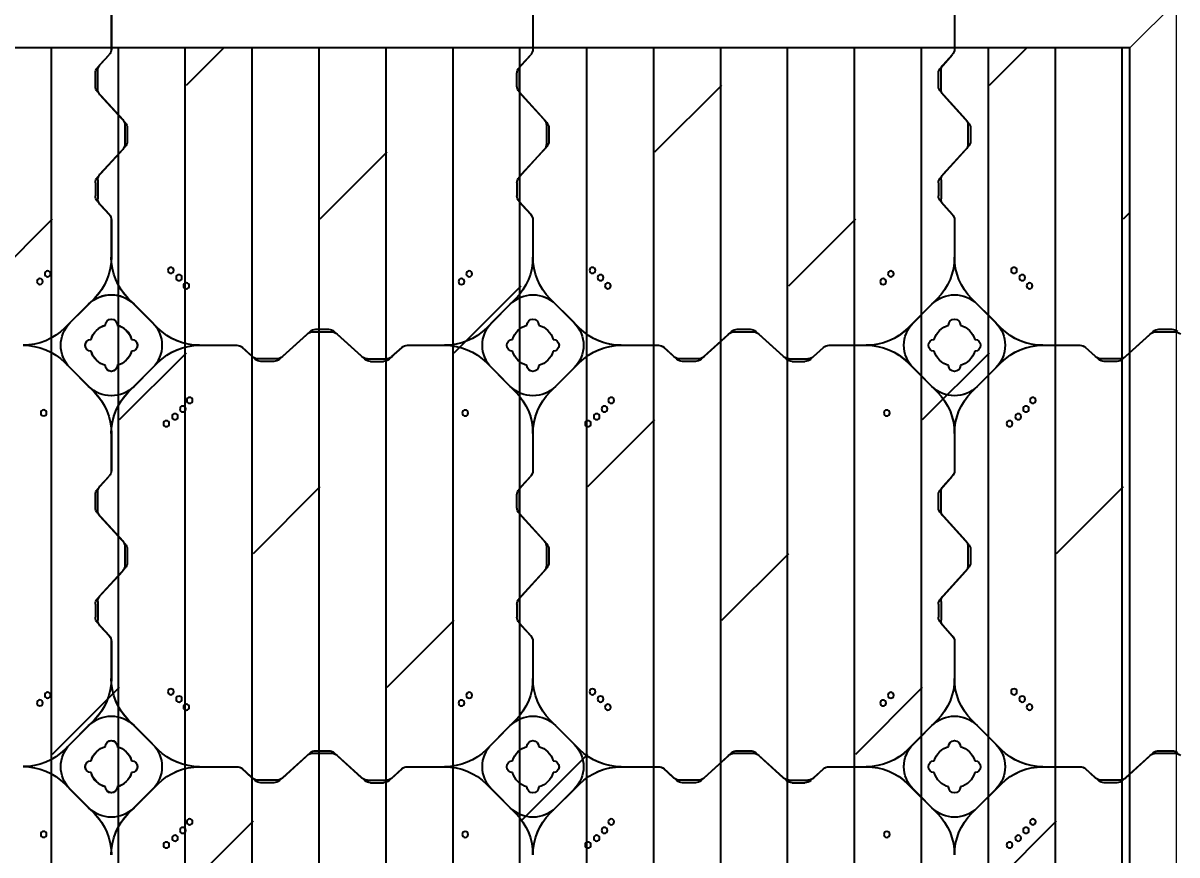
# Model space of a CAD drawing. Header units: millimetres. Extents: x -1612139 to -1260738, y 1141106 to 1536160.
# Drawn here: x -1333124 to -1331755, y 1254707 to 1255694 of the extents above; entities that cross this region are included whole.
import ezdxf

# ---------------------------------------------------------------- set-up
doc = ezdxf.new("R2010")
doc.units = ezdxf.units.MM
doc.header["$LTSCALE"] = 10
doc.layers.get('0').update_dxf_attribs({"linetype": 'CONTINUOUS'})
doc.layers.get('DEFPOINTS').update_dxf_attribs({"linetype": 'CONTINUOUS'})
for name, color, linetype in [('W-bridge approach引桥', 4, 'CONTINUOUS'), ('W-FLOAT_BOWL浮筒', 253, 'CONTINUOUS'), ('W-WOOD_FLOOR木地板', 30, 'CONTINUOUS')]:
    doc.layers.add(name, color=color, linetype=linetype)
doc.styles.add('STANDARD_T3', font='simplex.shx', dxfattribs={"width": 0.7, "bigfont": 'gbcbig.shx'})
doc.dimstyles.new('W&&200', dxfattribs={"dimtxt": 700, "dimasz": 200, "dimexe": 500, "dimexo": 600, "dimgap": 200, "dimtad": 1, "dimdec": 0, "dimzin": 0, "dimdsep": 46, "dimtxsty": 'STANDARD_T3', "dimcen": 0.09, "dimclrd": 1, "dimclre": 1, "dimclrt": 7, "dimazin": 2, "dimtfac": 1, "dimtdec": 0, "dimtix": 1, "dimtmove": 2, "dimatfit": 3, "dimfxl": 100, "dimtolj": 1, "dimtzin": 0, "dimarcsym": 0})

# ---------------------------------------------------------------- blocks, each defined once
blk = doc.blocks.new('蓝色')
at = {"layer": 'W-FLOAT_BOWL浮筒', "color": 5}
for p, q in [((-42.5, 1027.2), (-14.2, 1055.5)), ((61.6, 1020.9), (26.8, 1055.6)), ((451.1, 1020.9), (485.8, 1055.6)), ((457.5, 1027.2), (485.8, 1055.5)), ((561.6, 1020.9), (526.8, 1055.6)), ((555.2, 1027.2), (526.8, 1055.5)), ((951.1, 1020.9), (985.8, 1055.6)), ((957.5, 1027.2), (985.8, 1055.5)), ((1061.6, 1020.9), (1026.8, 1055.6)), ((1055.2, 1027.2), (1026.8, 1055.5)), ((-42.5, 1027.3), (-20.6, 1049.2)), ((33.2, 1049.2), (61.5, 1020.9)), ((479.5, 1049.2), (451.2, 1020.9)), ((457.5, 1027.3), (479.4, 1049.2)), ((533.2, 1049.2), (561.5, 1020.9)), ((533.2, 1049.2), (555.2, 1027.3)), ((979.5, 1049.2), (951.2, 1020.9)), ((957.5, 1027.3), (979.4, 1049.2)), ((1033.2, 1049.2), (1055.2, 1027.3)), ((1033.2, 1049.2), (1061.5, 1020.9)), ((173.5, 1013.8), (161.6, 1003)), ((177, 1016.8), (161.8, 1003)), ((202.5, 1016.4), (180.2, 1016.4)), ((199, 1019.4), (183.7, 1019.4)), ((205.7, 1016.8), (238.5, 987)), ((209.2, 1013.8), (242, 984)), ((303.5, 1013.8), (270.7, 984)), ((307, 1016.8), (274.2, 987)), ((310.2, 1016.4), (332.5, 1016.4)), ((313.7, 1019.4), (329, 1019.4)), ((335.7, 1016.8), (350.9, 1003)), ((339.2, 1013.8), (351.1, 1003)), ((673.5, 1013.8), (661.6, 1003)), ((677, 1016.8), (661.8, 1003)), ((702.5, 1016.4), (680.2, 1016.4)), ((699, 1019.4), (683.7, 1019.4)), ((705.7, 1016.8), (738.5, 987)), ((709.2, 1013.8), (742, 984)), ((803.5, 1013.8), (770.7, 984)), ((807, 1016.8), (774.2, 987)), ((810.2, 1016.4), (832.5, 1016.4)), ((813.7, 1019.4), (829, 1019.4)), ((835.7, 1016.8), (850.9, 1003)), ((839.2, 1013.8), (851.1, 1003)), ((1173.5, 1013.8), (1161.6, 1003)), ((1177, 1016.8), (1161.8, 1003)), ((1202.5, 1016.4), (1180.2, 1016.4)), ((1199, 1019.4), (1183.7, 1019.4)), ((1205.7, 1016.8), (1238.5, 987)), ((1209.2, 1013.8), (1242, 984)), ((110.9, 1000.4), (154.9, 1000.4)), ((110.9, 1000.4), (155.1, 1000.4)), ((357.6, 1000.4), (401.6, 1000.4)), ((357.8, 1000.4), (401.6, 1000.4)), ((610.9, 1000.4), (654.9, 1000.4)), ((610.9, 1000.4), (655.1, 1000.4)), ((857.6, 1000.4), (901.6, 1000.4)), ((857.8, 1000.4), (901.6, 1000.4)), ((1110.9, 1000.4), (1154.9, 1000.4)), ((1110.9, 1000.4), (1155.1, 1000.4)), ((-42.5, 973.5), (-14.2, 945.2)), ((-20.6, 951.6), (-42.5, 973.5)), ((26.8, 945.1), (61.6, 979.9)), ((33.2, 951.6), (61.5, 979.9)), ((245.2, 984.4), (267.5, 984.4)), ((248.7, 981.4), (264, 981.4)), ((485.8, 945.1), (451.1, 979.9)), ((479.5, 951.6), (451.2, 979.9)), ((457.5, 973.5), (485.8, 945.2)), ((479.4, 951.6), (457.5, 973.5)), ((526.8, 945.1), (561.6, 979.9)), ((555.2, 973.5), (526.8, 945.2)), ((533.2, 951.6), (561.5, 979.9)), ((555.2, 973.5), (533.2, 951.6)), ((745.2, 984.4), (767.5, 984.4)), ((748.7, 981.4), (764, 981.4)), ((985.8, 945.1), (951.1, 979.9)), ((979.5, 951.6), (951.2, 979.9)), ((957.5, 973.5), (985.8, 945.2)), ((979.4, 951.6), (957.5, 973.5)), ((1026.8, 945.1), (1061.6, 979.9)), ((1055.2, 973.5), (1026.8, 945.2)), ((1033.2, 951.6), (1061.5, 979.9)), ((1055.2, 973.5), (1033.2, 951.6)), ((1245.2, 984.4), (1267.5, 984.4)), ((1248.7, 981.4), (1264, 981.4)), ((6.3, 851.8), (6.3, 895.8)), ((506.3, 851.8), (506.3, 895.8)), ((506.3, 851.6), (506.3, 895.8)), ((1006.3, 851.6), (1006.3, 895.8)), ((1006.3, 851.8), (1006.3, 895.8)), ((-7.1, 833.2), (3.7, 845.1)), ((489.9, 829.7), (503.7, 844.9)), ((492.9, 833.2), (503.7, 845.1)), ((989.9, 829.7), (1003.7, 844.9)), ((992.9, 833.2), (1003.7, 845.1)), ((-9.7, 804.2), (-9.7, 826.5)), ((487.3, 807.7), (487.3, 823)), ((490.3, 804.2), (490.3, 826.5)), ((987.3, 807.7), (987.3, 823)), ((990.3, 804.2), (990.3, 826.5)), ((-7.1, 797.5), (22.7, 764.7)), ((489.9, 801), (519.7, 768.2)), ((492.9, 797.5), (522.7, 764.7)), ((989.9, 801), (1019.7, 768.2)), ((992.9, 797.5), (1022.7, 764.7)), ((25.3, 742.7), (25.3, 758)), ((522.3, 739.2), (522.3, 761.5)), ((525.3, 742.7), (525.3, 758)), ((1022.3, 739.2), (1022.3, 761.5)), ((1025.3, 742.7), (1025.3, 758)), ((-7.1, 703.2), (22.7, 736)), ((489.9, 699.7), (519.7, 732.5)), ((492.9, 703.2), (522.7, 736)), ((989.9, 699.7), (1019.7, 732.5)), ((992.9, 703.2), (1022.7, 736)), ((-9.7, 696.5), (-9.7, 674.2)), ((487.3, 693), (487.3, 677.7)), ((490.3, 696.5), (490.3, 674.2)), ((987.3, 693), (987.3, 677.7)), ((990.3, 696.5), (990.3, 674.2)), ((489.9, 671), (503.7, 655.8)), ((989.9, 671), (1003.7, 655.8)), ((-7.1, 667.5), (3.7, 655.6)), ((492.9, 667.5), (503.7, 655.6)), ((992.9, 667.5), (1003.7, 655.6)), ((6.3, 605.1), (6.3, 648.9)), ((506.3, 605.1), (506.3, 649.1)), ((506.3, 605.1), (506.3, 648.9)), ((1006.3, 605.1), (1006.3, 649.1)), ((1006.3, 605.1), (1006.3, 648.9)), ((-42.5, 527.2), (-14.2, 555.5)), ((-42.5, 527.3), (-20.6, 549.2)), ((61.6, 520.9), (26.8, 555.6)), ((33.2, 549.2), (61.5, 520.9)), ((451.1, 520.9), (485.8, 555.6)), ((479.5, 549.2), (451.2, 520.9)), ((457.5, 527.2), (485.8, 555.5)), ((457.5, 527.3), (479.4, 549.2)), ((561.6, 520.9), (526.8, 555.6)), ((555.2, 527.2), (526.8, 555.5)), ((533.2, 549.2), (561.5, 520.9)), ((533.2, 549.2), (555.2, 527.3)), ((951.1, 520.9), (985.8, 555.6)), ((979.5, 549.2), (951.2, 520.9)), ((957.5, 527.2), (985.8, 555.5)), ((957.5, 527.3), (979.4, 549.2)), ((1061.6, 520.9), (1026.8, 555.6)), ((1055.2, 527.2), (1026.8, 555.5)), ((1033.2, 549.2), (1055.2, 527.3)), ((1033.2, 549.2), (1061.5, 520.9)), ((173.5, 513.8), (161.6, 503)), ((177, 516.8), (161.8, 503)), ((202.5, 516.4), (180.2, 516.4)), ((199, 519.4), (183.7, 519.4)), ((205.7, 516.8), (238.5, 487)), ((209.2, 513.8), (242, 484)), ((303.5, 513.8), (270.7, 484)), ((307, 516.8), (274.2, 487)), ((310.2, 516.4), (332.5, 516.4)), ((313.7, 519.4), (329, 519.4)), ((335.7, 516.8), (350.9, 503)), ((339.2, 513.8), (351.1, 503)), ((673.5, 513.8), (661.6, 503)), ((677, 516.8), (661.8, 503)), ((702.5, 516.4), (680.2, 516.4)), ((699, 519.4), (683.7, 519.4)), ((705.7, 516.8), (738.5, 487)), ((709.2, 513.8), (742, 484)), ((803.5, 513.8), (770.7, 484)), ((807, 516.8), (774.2, 487)), ((810.2, 516.4), (832.5, 516.4)), ((813.7, 519.4), (829, 519.4)), ((835.7, 516.8), (850.9, 503)), ((839.2, 513.8), (851.1, 503)), ((1173.5, 513.8), (1161.6, 503)), ((1177, 516.8), (1161.8, 503)), ((1202.5, 516.4), (1180.2, 516.4)), ((1199, 519.4), (1183.7, 519.4)), ((1205.7, 516.8), (1238.5, 487)), ((1209.2, 513.8), (1242, 484)), ((110.9, 500.4), (155.1, 500.4)), ((110.9, 500.4), (154.9, 500.4)), ((357.6, 500.4), (401.6, 500.4)), ((357.8, 500.4), (401.6, 500.4)), ((610.9, 500.4), (655.1, 500.4)), ((610.9, 500.4), (654.9, 500.4)), ((857.6, 500.4), (901.6, 500.4)), ((857.8, 500.4), (901.6, 500.4)), ((1110.9, 500.4), (1155.1, 500.4)), ((1110.9, 500.4), (1154.9, 500.4)), ((26.8, 445.1), (61.6, 479.9)), ((33.2, 451.6), (61.5, 479.9)), ((245.2, 484.4), (267.5, 484.4)), ((248.7, 481.4), (264, 481.4)), ((485.8, 445.1), (451.1, 479.9)), ((479.5, 451.6), (451.2, 479.9)), ((526.8, 445.1), (561.6, 479.9)), ((533.2, 451.6), (561.5, 479.9)), ((745.2, 484.4), (767.5, 484.4)), ((748.7, 481.4), (764, 481.4)), ((985.8, 445.1), (951.1, 479.9)), ((979.5, 451.6), (951.2, 479.9)), ((1026.8, 445.1), (1061.6, 479.9)), ((1033.2, 451.6), (1061.5, 479.9)), ((1245.2, 484.4), (1267.5, 484.4)), ((1248.7, 481.4), (1264, 481.4)), ((-20.6, 451.6), (-42.5, 473.5)), ((-42.5, 473.5), (-14.2, 445.2)), ((479.4, 451.6), (457.5, 473.5)), ((457.5, 473.5), (485.8, 445.2)), ((555.2, 473.5), (526.8, 445.2)), ((555.2, 473.5), (533.2, 451.6)), ((979.4, 451.6), (957.5, 473.5)), ((957.5, 473.5), (985.8, 445.2)), ((1055.2, 473.5), (1026.8, 445.2)), ((1055.2, 473.5), (1033.2, 451.6)), ((6.3, 351.8), (6.3, 395.8)), ((506.3, 351.8), (506.3, 395.8)), ((506.3, 351.6), (506.3, 395.8)), ((1006.3, 351.6), (1006.3, 395.8)), ((1006.3, 351.8), (1006.3, 395.8)), ((-7.1, 333.2), (3.7, 345.1)), ((489.9, 329.7), (503.7, 344.9)), ((492.9, 333.2), (503.7, 345.1)), ((989.9, 329.7), (1003.7, 344.9)), ((992.9, 333.2), (1003.7, 345.1)), ((-9.7, 304.2), (-9.7, 326.5)), ((487.3, 307.7), (487.3, 323)), ((490.3, 304.2), (490.3, 326.5)), ((987.3, 307.7), (987.3, 323)), ((990.3, 304.2), (990.3, 326.5)), ((-7.1, 297.5), (22.7, 264.7)), ((489.9, 301), (519.7, 268.2)), ((492.9, 297.5), (522.7, 264.7)), ((989.9, 301), (1019.7, 268.2)), ((992.9, 297.5), (1022.7, 264.7)), ((522.3, 239.2), (522.3, 261.5)), ((1022.3, 239.2), (1022.3, 261.5)), ((25.3, 242.7), (25.3, 258)), ((525.3, 242.7), (525.3, 258)), ((1025.3, 242.7), (1025.3, 258)), ((-7.1, 203.2), (22.7, 236)), ((492.9, 203.2), (522.7, 236)), ((992.9, 203.2), (1022.7, 236)), ((489.9, 199.7), (519.7, 232.5)), ((989.9, 199.7), (1019.7, 232.5)), ((-9.7, 196.5), (-9.7, 174.2)), ((487.3, 193), (487.3, 177.7)), ((490.3, 196.5), (490.3, 174.2)), ((987.3, 193), (987.3, 177.7)), ((990.3, 196.5), (990.3, 174.2)), ((-7.1, 167.5), (3.7, 155.6)), ((489.9, 171), (503.7, 155.8)), ((492.9, 167.5), (503.7, 155.6)), ((989.9, 171), (1003.7, 155.8)), ((992.9, 167.5), (1003.7, 155.6)), ((6.3, 105.1), (6.3, 148.9)), ((506.3, 105.1), (506.3, 149.1)), ((506.3, 105.1), (506.3, 148.9)), ((1006.3, 105.1), (1006.3, 149.1)), ((1006.3, 105.1), (1006.3, 148.9))]:
    blk.add_line(p, q, dxfattribs=at)
for centre in [(71.6, 1093.3), (571.6, 1093.3), (1071.6, 1093.3), (81.9, 1085.1), (426, 1080.7), (581.9, 1085.1), (926, 1080.7), (1081.9, 1085.1), (91.1, 1075.9), (99.2, 1065.7), (591.1, 1075.9), (599.2, 1065.7), (1091.1, 1075.9), (1099.2, 1065.7), (95.3, 929.8), (595.3, 929.8), (1095.3, 929.8), (86.6, 920.1), (421.6, 924.8), (430.8, 915.6), (586.6, 920.1), (921.6, 924.8), (930.8, 915.6), (1086.6, 920.1), (76.9, 911.4), (576.9, 911.4), (1076.9, 911.4), (71.6, 593.3), (81.9, 585.1), (571.6, 593.3), (581.9, 585.1), (1071.6, 593.3), (1081.9, 585.1), (91.1, 575.9), (426, 580.7), (591.1, 575.9), (926, 580.7), (1091.1, 575.9), (99.2, 565.7), (599.2, 565.7), (1099.2, 565.7), (95.3, 429.8), (421.6, 424.8), (595.3, 429.8), (921.6, 424.8), (1095.3, 429.8), (76.9, 411.4), (86.6, 420.1), (430.8, 415.6), (576.9, 411.4), (586.6, 420.1), (930.8, 415.6), (1076.9, 411.4), (1086.6, 420.1)]:
    blk.add_circle(centre, 3.5, dxfattribs=at)
for centre, radius, start, end in [((-63.7, 1105), 70, 315, 0), ((76.3, 1105.1), 70, 180, 225), ((436.3, 1105.1), 70, 315, 0), ((436.3, 1105), 70, 315, 0), ((576.3, 1105.1), 70, 180, 225), ((576.3, 1105), 70, 180, 225), ((936.3, 1105.1), 70, 315, 0), ((936.3, 1105), 70, 315, 0), ((1076.3, 1105.1), 70, 180, 225), ((1076.3, 1105), 70, 180, 225), ((6.3, 1022.3), 38, 45, 135), ((506.3, 1022.3), 38, 45, 135), ((506.4, 1022.3), 38, 45, 135), ((1006.3, 1022.3), 38, 45, 135), ((1006.4, 1022.3), 38, 45, 135), ((-15.6, 1000.4), 38, 135, 225), ((-15.6, 1000.3), 38, 135, 225), ((6.3, 1024.4), 7, 0, 180), ((6.3, 1024.4), 7, 0, 180), ((484.4, 1000.4), 38, 135, 225), ((484.4, 1000.3), 38, 135, 225), ((506.3, 1024.4), 7, 0, 180), ((506.3, 1024.4), 7, 0, 180), ((506.3, 1024.4), 7, 0, 180), ((506.3, 1024.4), 7, 0, 180), ((528.3, 1000.4), 38, 315, 45), ((528.3, 1000.3), 38, 315, 45), ((984.4, 1000.4), 38, 135, 225), ((984.4, 1000.3), 38, 135, 225), ((1006.3, 1024.4), 7, 0, 180), ((1006.3, 1024.4), 7, 0, 180), ((1006.3, 1024.4), 7, 0, 180), ((1006.3, 1024.4), 7, 0, 180), ((1028.3, 1000.4), 38, 315, 45), ((1028.3, 1000.3), 38, 315, 45), ((6.3, 1000.4), 25, 106.2602, 163.7398), ((6.3, 1000.4), 25, 106.2602, 163.7398), ((6.3, 1000.4), 25, 16.2602, 73.7398), ((6.3, 1000.4), 25, 16.2602, 73.7398), ((111, 1070.4), 70, 225, 270), ((111.1, 1070.4), 70, 225, 270), ((180.2, 1006.4), 10, 90, 132.2737), ((183.7, 1009.4), 10, 90, 132.2737), ((199, 1009.4), 10, 47.7263, 90), ((202.5, 1006.4), 10, 47.7263, 90), ((310.2, 1006.4), 10, 90, 132.2737), ((313.7, 1009.4), 10, 90, 132.2737), ((329, 1009.4), 10, 47.7263, 90), ((332.5, 1006.4), 10, 47.7263, 90), ((401.6, 1070.4), 70, 270, 315), ((401.7, 1070.4), 70, 270, 315), ((506.3, 1000.4), 25, 106.2602, 163.7398), ((506.3, 1000.4), 25, 106.2602, 163.7398), ((506.3, 1000.4), 25, 106.2602, 163.7398), ((506.3, 1000.4), 25, 106.2602, 163.7398), ((506.3, 1000.4), 25, 16.2602, 73.7398), ((506.3, 1000.4), 25, 16.2602, 73.7398), ((506.3, 1000.4), 25, 16.2602, 73.7398), ((506.3, 1000.4), 25, 16.2602, 73.7398), ((611, 1070.4), 70, 225, 270), ((611.1, 1070.4), 70, 225, 270), ((680.2, 1006.4), 10, 90, 132.2737), ((683.7, 1009.4), 10, 90, 132.2737), ((699, 1009.4), 10, 47.7263, 90), ((702.5, 1006.4), 10, 47.7263, 90), ((810.2, 1006.4), 10, 90, 132.2737), ((813.7, 1009.4), 10, 90, 132.2737), ((829, 1009.4), 10, 47.7263, 90), ((832.5, 1006.4), 10, 47.7263, 90), ((901.6, 1070.4), 70, 270, 315), ((901.7, 1070.4), 70, 270, 315), ((1006.3, 1000.4), 25, 106.2602, 163.7398), ((1006.3, 1000.4), 25, 106.2602, 163.7398), ((1006.3, 1000.4), 25, 106.2602, 163.7398), ((1006.3, 1000.4), 25, 106.2602, 163.7398), ((1006.3, 1000.4), 25, 16.2602, 73.7398), ((1006.3, 1000.4), 25, 16.2602, 73.7398), ((1006.3, 1000.4), 25, 16.2602, 73.7398), ((1006.3, 1000.4), 25, 16.2602, 73.7398), ((1111, 1070.4), 70, 225, 270), ((1111.1, 1070.4), 70, 225, 270), ((1180.2, 1006.4), 10, 90, 132.2737), ((1183.7, 1009.4), 10, 90, 132.2737), ((1199, 1009.4), 10, 47.7263, 90), ((1202.5, 1006.4), 10, 47.7263, 90), ((-17.7, 1000.4), 7, 90, 270), ((-17.7, 1000.4), 7, 90, 270), ((30.3, 1000.4), 7, 270, 90), ((30.3, 1000.4), 7, 270, 90), ((111, 930.4), 70, 90, 135), ((111.1, 930.4), 70, 90, 135), ((154.9, 1010.4), 10, 270, 312.2737), ((155.1, 1010.4), 10, 270, 312.2737), ((357.6, 1010.4), 10, 227.7263, 270), ((357.8, 1010.4), 10, 227.7263, 270), ((401.6, 930.4), 70, 45, 90), ((401.7, 930.4), 70, 45, 90), ((482.3, 1000.4), 7, 90, 270), ((482.3, 1000.4), 7, 90, 270), ((482.3, 1000.4), 7, 90, 270), ((482.3, 1000.4), 7, 90, 270), ((530.3, 1000.4), 7, 270, 90), ((530.3, 1000.4), 7, 270, 90), ((530.3, 1000.4), 7, 270, 90), ((530.3, 1000.4), 7, 270, 90), ((611, 930.4), 70, 90, 135), ((611.1, 930.4), 70, 90, 135), ((654.9, 1010.4), 10, 270, 312.2737), ((655.1, 1010.4), 10, 270, 312.2737), ((857.6, 1010.4), 10, 227.7263, 270), ((857.8, 1010.4), 10, 227.7263, 270), ((901.6, 930.4), 70, 45, 90), ((901.7, 930.4), 70, 45, 90), ((982.3, 1000.4), 7, 90, 270), ((982.3, 1000.4), 7, 90, 270), ((982.3, 1000.4), 7, 90, 270), ((982.3, 1000.4), 7, 90, 270), ((1030.3, 1000.4), 7, 270, 90), ((1030.3, 1000.4), 7, 270, 90), ((1030.3, 1000.4), 7, 270, 90), ((1030.3, 1000.4), 7, 270, 90), ((1111, 930.4), 70, 90, 135), ((1111.1, 930.4), 70, 90, 135), ((1154.9, 1010.4), 10, 270, 312.2737), ((1155.1, 1010.4), 10, 270, 312.2737), ((6.3, 1000.4), 25, 196.2602, 253.7398), ((6.3, 1000.4), 25, 196.2602, 253.7398), ((6.3, 1000.4), 25, 286.2602, 343.7398), ((6.3, 1000.4), 25, 286.2602, 343.7398), ((245.2, 994.4), 10, 227.7263, 270), ((267.5, 994.4), 10, 270, 312.2737), ((506.3, 1000.4), 25, 196.2602, 253.7398), ((506.3, 1000.4), 25, 196.2602, 253.7398), ((506.3, 1000.4), 25, 196.2602, 253.7398), ((506.3, 1000.4), 25, 196.2602, 253.7398), ((506.3, 1000.4), 25, 286.2602, 343.7398), ((506.3, 1000.4), 25, 286.2602, 343.7398), ((506.3, 1000.4), 25, 286.2602, 343.7398), ((506.3, 1000.4), 25, 286.2602, 343.7398), ((745.2, 994.4), 10, 227.7263, 270), ((767.5, 994.4), 10, 270, 312.2737), ((1006.3, 1000.4), 25, 196.2602, 253.7398), ((1006.3, 1000.4), 25, 196.2602, 253.7398), ((1006.3, 1000.4), 25, 196.2602, 253.7398), ((1006.3, 1000.4), 25, 196.2602, 253.7398), ((1006.3, 1000.4), 25, 286.2602, 343.7398), ((1006.3, 1000.4), 25, 286.2602, 343.7398), ((1006.3, 1000.4), 25, 286.2602, 343.7398), ((1006.3, 1000.4), 25, 286.2602, 343.7398), ((1245.2, 994.4), 10, 227.7263, 270), ((1267.5, 994.4), 10, 270, 312.2737), ((6.3, 976.4), 7, 180, 0), ((6.3, 976.4), 7, 180, 0), ((248.7, 991.4), 10, 227.7263, 270), ((264, 991.4), 10, 270, 312.2737), ((506.3, 976.4), 7, 180, 0), ((506.3, 976.4), 7, 180, 0), ((506.3, 976.4), 7, 180, 0), ((506.3, 976.4), 7, 180, 0), ((748.7, 991.4), 10, 227.7263, 270), ((764, 991.4), 10, 270, 312.2737), ((1006.3, 976.4), 7, 180, 0), ((1006.3, 976.4), 7, 180, 0), ((1006.3, 976.4), 7, 180, 0), ((1006.3, 976.4), 7, 180, 0), ((1248.7, 991.4), 10, 227.7263, 270), ((1264, 991.4), 10, 270, 312.2737), ((6.3, 978.4), 38, 225, 315), ((-63.7, 895.7), 70, 0, 45), ((76.3, 895.7), 70, 135, 180), ((506.3, 978.4), 38, 225, 315), ((506.4, 978.4), 38, 225, 315), ((436.3, 895.7), 70, 0, 45), ((436.3, 895.7), 70, 0, 45), ((576.3, 895.7), 70, 135, 180), ((576.3, 895.7), 70, 135, 180), ((1006.3, 978.4), 38, 225, 315), ((1006.4, 978.4), 38, 225, 315), ((936.3, 895.7), 70, 0, 45), ((936.3, 895.7), 70, 0, 45), ((1076.3, 895.7), 70, 135, 180), ((1076.3, 895.7), 70, 135, 180), ((-3.7, 851.8), 10, 317.7263, 0), ((496.3, 851.8), 10, 317.7263, 0), ((496.3, 851.6), 10, 317.7263, 0), ((996.3, 851.8), 10, 317.7263, 0), ((996.3, 851.6), 10, 317.7263, 0), ((0.3, 826.5), 10, 137.7263, 180), ((497.3, 823), 10, 137.7263, 180), ((500.3, 826.5), 10, 137.7263, 180), ((997.3, 823), 10, 137.7263, 180), ((1000.3, 826.5), 10, 137.7263, 180), ((497.3, 807.7), 10, 180, 222.2737), ((997.3, 807.7), 10, 180, 222.2737), ((0.3, 804.2), 10, 180, 222.2737), ((500.3, 804.2), 10, 180, 222.2737), ((1000.3, 804.2), 10, 180, 222.2737), ((512.3, 761.5), 10, 0, 42.2737), ((1012.3, 761.5), 10, 0, 42.2737), ((15.3, 758), 10, 0, 42.2737), ((515.3, 758), 10, 0, 42.2737), ((1015.3, 758), 10, 0, 42.2737), ((15.3, 742.7), 10, 317.7263, 0), ((512.3, 739.2), 10, 317.7263, 0), ((515.3, 742.7), 10, 317.7263, 0), ((1012.3, 739.2), 10, 317.7263, 0), ((1015.3, 742.7), 10, 317.7263, 0), ((0.3, 696.5), 10, 137.7263, 180), ((497.3, 693), 10, 137.7263, 180), ((500.3, 696.5), 10, 137.7263, 180), ((997.3, 693), 10, 137.7263, 180), ((1000.3, 696.5), 10, 137.7263, 180), ((0.3, 674.2), 10, 180, 222.2737), ((497.3, 677.7), 10, 180, 222.2737), ((500.3, 674.2), 10, 180, 222.2737), ((997.3, 677.7), 10, 180, 222.2737), ((1000.3, 674.2), 10, 180, 222.2737), ((-3.7, 648.9), 10, 0, 42.2737), ((496.3, 649.1), 10, 0, 42.2737), ((496.3, 648.9), 10, 0, 42.2737), ((996.3, 649.1), 10, 0, 42.2737), ((996.3, 648.9), 10, 0, 42.2737), ((-63.7, 605), 70, 315, 0), ((76.3, 605.1), 70, 180, 225), ((436.3, 605.1), 70, 315, 0), ((436.3, 605), 70, 315, 0), ((576.3, 605.1), 70, 180, 225), ((576.3, 605), 70, 180, 225), ((936.3, 605.1), 70, 315, 0), ((936.3, 605), 70, 315, 0), ((1076.3, 605.1), 70, 180, 225), ((1076.3, 605), 70, 180, 225), ((6.3, 522.3), 38, 45, 135), ((506.3, 522.3), 38, 45, 135), ((506.4, 522.3), 38, 45, 135), ((1006.3, 522.3), 38, 45, 135), ((1006.4, 522.3), 38, 45, 135), ((-15.6, 500.4), 38, 135, 225), ((-15.6, 500.3), 38, 135, 225), ((6.3, 500.4), 25, 106.2602, 163.7398), ((6.3, 500.4), 25, 106.2602, 163.7398), ((6.3, 524.4), 7, 0, 180), ((6.3, 524.4), 7, 0, 180), ((6.3, 500.4), 25, 16.2602, 73.7398), ((6.3, 500.4), 25, 16.2602, 73.7398), ((111, 570.4), 70, 225, 270), ((111.1, 570.4), 70, 225, 270), ((401.6, 570.4), 70, 270, 315), ((401.7, 570.4), 70, 270, 315), ((484.4, 500.4), 38, 135, 225), ((484.4, 500.3), 38, 135, 225), ((506.3, 500.4), 25, 106.2602, 163.7398), ((506.3, 500.4), 25, 106.2602, 163.7398), ((506.3, 500.4), 25, 106.2602, 163.7398), ((506.3, 500.4), 25, 106.2602, 163.7398), ((506.3, 524.4), 7, 0, 180), ((506.3, 524.4), 7, 0, 180), ((506.3, 524.4), 7, 0, 180), ((506.3, 524.4), 7, 0, 180), ((506.3, 500.4), 25, 16.2602, 73.7398), ((506.3, 500.4), 25, 16.2602, 73.7398), ((506.3, 500.4), 25, 16.2602, 73.7398), ((506.3, 500.4), 25, 16.2602, 73.7398), ((528.3, 500.4), 38, 315, 45), ((528.3, 500.3), 38, 315, 45), ((611, 570.4), 70, 225, 270), ((611.1, 570.4), 70, 225, 270), ((901.6, 570.4), 70, 270, 315), ((901.7, 570.4), 70, 270, 315), ((984.4, 500.4), 38, 135, 225), ((984.4, 500.3), 38, 135, 225), ((1006.3, 500.4), 25, 106.2602, 163.7398), ((1006.3, 500.4), 25, 106.2602, 163.7398), ((1006.3, 500.4), 25, 106.2602, 163.7398), ((1006.3, 500.4), 25, 106.2602, 163.7398), ((1006.3, 524.4), 7, 0, 180), ((1006.3, 524.4), 7, 0, 180), ((1006.3, 524.4), 7, 0, 180), ((1006.3, 524.4), 7, 0, 180), ((1006.3, 500.4), 25, 16.2602, 73.7398), ((1006.3, 500.4), 25, 16.2602, 73.7398), ((1006.3, 500.4), 25, 16.2602, 73.7398), ((1006.3, 500.4), 25, 16.2602, 73.7398), ((1028.3, 500.4), 38, 315, 45), ((1028.3, 500.3), 38, 315, 45), ((1111, 570.4), 70, 225, 270), ((1111.1, 570.4), 70, 225, 270), ((-17.7, 500.4), 7, 90, 270), ((-17.7, 500.4), 7, 90, 270), ((30.3, 500.4), 7, 270, 90), ((30.3, 500.4), 7, 270, 90), ((180.2, 506.4), 10, 90, 132.2737), ((183.7, 509.4), 10, 90, 132.2737), ((199, 509.4), 10, 47.7263, 90), ((202.5, 506.4), 10, 47.7263, 90), ((310.2, 506.4), 10, 90, 132.2737), ((313.7, 509.4), 10, 90, 132.2737), ((329, 509.4), 10, 47.7263, 90), ((332.5, 506.4), 10, 47.7263, 90), ((482.3, 500.4), 7, 90, 270), ((482.3, 500.4), 7, 90, 270), ((482.3, 500.4), 7, 90, 270), ((482.3, 500.4), 7, 90, 270), ((530.3, 500.4), 7, 270, 90), ((530.3, 500.4), 7, 270, 90), ((530.3, 500.4), 7, 270, 90), ((530.3, 500.4), 7, 270, 90), ((680.2, 506.4), 10, 90, 132.2737), ((683.7, 509.4), 10, 90, 132.2737), ((699, 509.4), 10, 47.7263, 90), ((702.5, 506.4), 10, 47.7263, 90), ((810.2, 506.4), 10, 90, 132.2737), ((813.7, 509.4), 10, 90, 132.2737), ((829, 509.4), 10, 47.7263, 90), ((832.5, 506.4), 10, 47.7263, 90), ((982.3, 500.4), 7, 90, 270), ((982.3, 500.4), 7, 90, 270), ((982.3, 500.4), 7, 90, 270), ((982.3, 500.4), 7, 90, 270), ((1030.3, 500.4), 7, 270, 90), ((1030.3, 500.4), 7, 270, 90), ((1030.3, 500.4), 7, 270, 90), ((1030.3, 500.4), 7, 270, 90), ((1180.2, 506.4), 10, 90, 132.2737), ((1183.7, 509.4), 10, 90, 132.2737), ((1199, 509.4), 10, 47.7263, 90), ((1202.5, 506.4), 10, 47.7263, 90), ((6.3, 500.4), 25, 196.2602, 253.7398), ((6.3, 500.4), 25, 196.2602, 253.7398), ((6.3, 500.4), 25, 286.2602, 343.7398), ((6.3, 500.4), 25, 286.2602, 343.7398), ((111, 430.4), 70, 90, 135), ((111.1, 430.4), 70, 90, 135), ((154.9, 510.4), 10, 270, 312.2737), ((155.1, 510.4), 10, 270, 312.2737), ((357.6, 510.4), 10, 227.7263, 270), ((357.8, 510.4), 10, 227.7263, 270), ((401.6, 430.4), 70, 45, 90), ((401.7, 430.4), 70, 45, 90), ((506.3, 500.4), 25, 196.2602, 253.7398), ((506.3, 500.4), 25, 196.2602, 253.7398), ((506.3, 500.4), 25, 196.2602, 253.7398), ((506.3, 500.4), 25, 196.2602, 253.7398), ((506.3, 500.4), 25, 286.2602, 343.7398), ((506.3, 500.4), 25, 286.2602, 343.7398), ((506.3, 500.4), 25, 286.2602, 343.7398), ((506.3, 500.4), 25, 286.2602, 343.7398), ((611, 430.4), 70, 90, 135), ((611.1, 430.4), 70, 90, 135), ((654.9, 510.4), 10, 270, 312.2737), ((655.1, 510.4), 10, 270, 312.2737), ((857.6, 510.4), 10, 227.7263, 270), ((857.8, 510.4), 10, 227.7263, 270), ((901.6, 430.4), 70, 45, 90), ((901.7, 430.4), 70, 45, 90), ((1006.3, 500.4), 25, 196.2602, 253.7398), ((1006.3, 500.4), 25, 196.2602, 253.7398), ((1006.3, 500.4), 25, 196.2602, 253.7398), ((1006.3, 500.4), 25, 196.2602, 253.7398), ((1006.3, 500.4), 25, 286.2602, 343.7398), ((1006.3, 500.4), 25, 286.2602, 343.7398), ((1006.3, 500.4), 25, 286.2602, 343.7398), ((1006.3, 500.4), 25, 286.2602, 343.7398), ((1111, 430.4), 70, 90, 135), ((1111.1, 430.4), 70, 90, 135), ((1154.9, 510.4), 10, 270, 312.2737), ((1155.1, 510.4), 10, 270, 312.2737), ((245.2, 494.4), 10, 227.7263, 270), ((248.7, 491.4), 10, 227.7263, 270), ((264, 491.4), 10, 270, 312.2737), ((267.5, 494.4), 10, 270, 312.2737), ((745.2, 494.4), 10, 227.7263, 270), ((748.7, 491.4), 10, 227.7263, 270), ((764, 491.4), 10, 270, 312.2737), ((767.5, 494.4), 10, 270, 312.2737), ((1245.2, 494.4), 10, 227.7263, 270), ((1248.7, 491.4), 10, 227.7263, 270), ((1264, 491.4), 10, 270, 312.2737), ((1267.5, 494.4), 10, 270, 312.2737), ((6.3, 476.4), 7, 180, 0), ((6.3, 476.4), 7, 180, 0), ((506.3, 476.4), 7, 180, 0), ((506.3, 476.4), 7, 180, 0), ((506.3, 476.4), 7, 180, 0), ((506.3, 476.4), 7, 180, 0), ((1006.3, 476.4), 7, 180, 0), ((1006.3, 476.4), 7, 180, 0), ((1006.3, 476.4), 7, 180, 0), ((1006.3, 476.4), 7, 180, 0), ((6.3, 478.4), 38, 225, 315), ((-63.7, 395.7), 70, 0, 45), ((76.3, 395.7), 70, 135, 180), ((506.3, 478.4), 38, 225, 315), ((506.4, 478.4), 38, 225, 315), ((436.3, 395.7), 70, 0, 45), ((436.3, 395.7), 70, 0, 45), ((576.3, 395.7), 70, 135, 180), ((576.3, 395.7), 70, 135, 180), ((1006.3, 478.4), 38, 225, 315), ((1006.4, 478.4), 38, 225, 315), ((936.3, 395.7), 70, 0, 45), ((936.3, 395.7), 70, 0, 45), ((1076.3, 395.7), 70, 135, 180), ((1076.3, 395.7), 70, 135, 180), ((-3.7, 351.8), 10, 317.7263, 0), ((496.3, 351.8), 10, 317.7263, 0), ((496.3, 351.6), 10, 317.7263, 0), ((996.3, 351.8), 10, 317.7263, 0), ((996.3, 351.6), 10, 317.7263, 0), ((0.3, 326.5), 10, 137.7263, 180), ((497.3, 323), 10, 137.7263, 180), ((500.3, 326.5), 10, 137.7263, 180), ((997.3, 323), 10, 137.7263, 180), ((1000.3, 326.5), 10, 137.7263, 180), ((0.3, 304.2), 10, 180, 222.2737), ((497.3, 307.7), 10, 180, 222.2737), ((500.3, 304.2), 10, 180, 222.2737), ((997.3, 307.7), 10, 180, 222.2737), ((1000.3, 304.2), 10, 180, 222.2737), ((15.3, 258), 10, 0, 42.2737), ((512.3, 261.5), 10, 0, 42.2737), ((515.3, 258), 10, 0, 42.2737), ((1012.3, 261.5), 10, 0, 42.2737), ((1015.3, 258), 10, 0, 42.2737), ((15.3, 242.7), 10, 317.7263, 0), ((512.3, 239.2), 10, 317.7263, 0), ((515.3, 242.7), 10, 317.7263, 0), ((1012.3, 239.2), 10, 317.7263, 0), ((1015.3, 242.7), 10, 317.7263, 0), ((0.3, 196.5), 10, 137.7263, 180), ((497.3, 193), 10, 137.7263, 180), ((500.3, 196.5), 10, 137.7263, 180), ((997.3, 193), 10, 137.7263, 180), ((1000.3, 196.5), 10, 137.7263, 180), ((0.3, 174.2), 10, 180, 222.2737), ((497.3, 177.7), 10, 180, 222.2737), ((500.3, 174.2), 10, 180, 222.2737), ((997.3, 177.7), 10, 180, 222.2737), ((1000.3, 174.2), 10, 180, 222.2737), ((-3.7, 148.9), 10, 0, 42.2737), ((496.3, 149.1), 10, 0, 42.2737), ((496.3, 148.9), 10, 0, 42.2737), ((996.3, 149.1), 10, 0, 42.2737), ((996.3, 148.9), 10, 0, 42.2737)]:
    blk.add_arc(centre, radius, start, end, dxfattribs=at)
blk = doc.blocks.new('橙色')
at = {"layer": 'W-FLOAT_BOWL浮筒', "color": 30}
for p, q in [((444.8, 1520.5), (479.5, 1555.2)), ((473.2, 1548.8), (444.8, 1520.5)), ((548.8, 1526.8), (520.5, 1555.2)), ((526.9, 1548.8), (548.8, 1526.9)), ((479.5, 1444.8), (444.8, 1479.5)), ((473.2, 1451.2), (444.8, 1479.5)), ((548.8, 1473.2), (520.5, 1444.8)), ((548.8, 1473.1), (526.9, 1451.2)), ((500, 1351.3), (500, 1395.4)), ((483.6, 1329.4), (497.4, 1344.5)), ((481, 1307.4), (481, 1322.6)), ((483.6, 1300.6), (513.4, 1267.9)), ((516, 1238.9), (516, 1261.1)), ((483.6, 1199.4), (513.4, 1232.1)), ((481, 1192.6), (481, 1177.4)), ((483.6, 1170.6), (497.4, 1155.5)), ((500, 1104.7), (500, 1148.7)), ((444.8, 1020.5), (479.5, 1055.2)), ((548.8, 1026.8), (520.5, 1055.2)), ((473.2, 1048.8), (444.8, 1020.5)), ((526.9, 1048.8), (548.8, 1026.9)), ((473.2, 951.2), (444.8, 979.5)), ((479.5, 944.8), (444.8, 979.5)), ((548.8, 973.2), (520.5, 944.8)), ((548.8, 973.1), (526.9, 951.2)), ((500, 851.3), (500, 895.4)), ((483.6, 829.4), (497.4, 844.5)), ((481, 807.4), (481, 822.6)), ((483.6, 800.6), (513.4, 767.9)), ((516, 738.9), (516, 761.1)), ((483.6, 699.4), (513.4, 732.1)), ((481, 692.6), (481, 677.4)), ((483.6, 670.6), (497.4, 655.5)), ((500, 604.7), (500, 648.7))]:
    blk.add_line(p, q, dxfattribs=at)
for centre in [(419.7, 1580.3), (415.2, 1424.4), (424.4, 1415.2), (419.7, 1080.3), (415.2, 924.4), (424.4, 915.2)]:
    blk.add_circle(centre, 3.5, dxfattribs=at)
for centre, radius, start, end in [((430, 1604.7), 70, 315, 0), ((570, 1604.7), 70, 180, 225), ((500, 1522), 38, 45, 135), ((395.3, 1570), 70, 270, 315), ((395.3, 1570), 70, 270, 315), ((500, 1500), 25, 106.2602, 163.7398), ((500, 1500), 25, 106.2602, 163.7398), ((500, 1524), 7, 0, 180), ((500, 1524), 7, 0, 180), ((500, 1500), 25, 16.2602, 73.7398), ((500, 1500), 25, 16.2602, 73.7398), ((522, 1500), 38, 315, 45), ((522, 1500), 38, 315, 45), ((476, 1500), 7, 90, 270), ((476, 1500), 7, 90, 270), ((524, 1500), 7, 270, 90), ((524, 1500), 7, 270, 90), ((395.3, 1430), 70, 45, 90), ((395.3, 1430), 70, 45, 90), ((500, 1500), 25, 196.2602, 253.7398), ((500, 1500), 25, 196.2602, 253.7398), ((500, 1500), 25, 286.2602, 343.7398), ((500, 1500), 25, 286.2602, 343.7398), ((500, 1476), 7, 180, 0), ((500, 1476), 7, 180, 0), ((500, 1478), 38, 225, 315), ((430, 1395.3), 70, 0, 45), ((570, 1395.3), 70, 135, 180), ((490, 1351.3), 10, 317.7263, 0), ((491, 1322.6), 10, 137.7263, 180), ((491, 1307.4), 10, 180, 222.2737), ((506, 1261.1), 10, 0, 42.2737), ((506, 1238.9), 10, 317.7263, 0), ((491, 1192.6), 10, 137.7263, 180), ((491, 1177.4), 10, 180, 222.2737), ((490, 1148.7), 10, 0, 42.2737), ((430, 1104.7), 70, 315, 0), ((570, 1104.7), 70, 180, 225), ((500, 1022), 38, 45, 135), ((500, 1024), 7, 0, 180), ((500, 1024), 7, 0, 180), ((522, 1000), 38, 315, 45), ((522, 1000), 38, 315, 45), ((395.3, 1070), 70, 270, 315), ((395.3, 1070), 70, 270, 315), ((500, 1000), 25, 106.2602, 163.7398), ((500, 1000), 25, 106.2602, 163.7398), ((500, 1000), 25, 16.2602, 73.7398), ((500, 1000), 25, 16.2602, 73.7398), ((395.3, 930), 70, 45, 90), ((395.3, 930), 70, 45, 90), ((476, 1000), 7, 90, 270), ((476, 1000), 7, 90, 270), ((524, 1000), 7, 270, 90), ((524, 1000), 7, 270, 90), ((500, 1000), 25, 196.2602, 253.7398), ((500, 1000), 25, 196.2602, 253.7398), ((500, 1000), 25, 286.2602, 343.7398), ((500, 1000), 25, 286.2602, 343.7398), ((500, 976), 7, 180, 0), ((500, 976), 7, 180, 0), ((500, 978), 38, 225, 315), ((430, 895.3), 70, 0, 45), ((570, 895.3), 70, 135, 180), ((490, 851.3), 10, 317.7263, 0), ((491, 822.6), 10, 137.7263, 180), ((491, 807.4), 10, 180, 222.2737), ((506, 761.1), 10, 0, 42.2737), ((506, 738.9), 10, 317.7263, 0), ((491, 692.6), 10, 137.7263, 180), ((491, 677.4), 10, 180, 222.2737), ((490, 648.7), 10, 0, 42.2737)]:
    blk.add_arc(centre, radius, start, end, dxfattribs=at)
blk = doc.blocks.new('frfwwewe')
at = {"layer": 'W-WOOD_FLOOR木地板'}
h = blk.add_hatch(dxfattribs=at)
h.set_pattern_fill('DOLMIT', color=256, scale=100, angle=90)
h.set_pattern_definition([(90, (0, 0), (-79.374206, 5e-15), []), (135, (0, 0), (-158.7483, -158.7483), [112.2521, -224.504])])
h.paths.add_polyline_path([(82973.6, 41759.7), (87863.6, 41759.7), (87863.6, 40474.4), (82973.6, 40474.4)])
at = {"lineweight": 5}
for p, q in [((87918.6, 41819.4), (87918.6, 40419.4)), ((87863.6, 41764.4), (87863.6, 40474.4)), ((87863.6, 40474.4), (82973.6, 40474.4)), ((87918.6, 40419.4), (87863.6, 40474.4))]:
    blk.add_line(p, q, dxfattribs=at)
blk.add_lwpolyline([(82973.6, 41759.7), (87863.6, 41759.7), (87863.6, 40474.4), (82973.6, 40474.4)], close=True)
blk = doc.blocks.new('*D183')
at = {"color": 1, "lineweight": -2, "transparency": 16777216}
for p, q in [((-1333518.8, 1271320.9), (-1333518.8, 1271920.9)), ((-1311518.8, 1271320.9), (-1311518.8, 1271920.9)), ((-1333318.8, 1271420.9), (-1311718.8, 1271420.9))]:
    blk.add_line(p, q, dxfattribs=at)
at = {"color": 1, "transparency": 16777216}
for points in [[(-1333318.8, 1271454.3), (-1333318.8, 1271387.6), (-1333518.8, 1271420.9)], [(-1311718.8, 1271454.3), (-1311718.8, 1271387.6), (-1311518.8, 1271420.9)]]:
    blk.add_solid(points, dxfattribs=at)
at = {"layer": 'DEFPOINTS', "color": 0, "transparency": 16777216}
for p in [(-1311518.8, 1271420.9), (-1333518.8, 1256311.5), (-1311518.8, 1253811.5)]:
    blk.add_point(p, dxfattribs=at)
at = {"color": 7, "transparency": 16777216, "insert": (-1321828.2, 1271970.9), "char_height": 700, "attachment_point": 5, "style": 'STANDARD_T3'}
blk.add_mtext('\\A1;22000', dxfattribs=at)

msp = doc.modelspace()

# ---------------------------------------------------------------- block references
at = {"xscale": -1, "rotation": 180}
for name, p in [('橙色', (-1333518.8, 1256311.5)), ('蓝色', (-1333025.2, 1255811.8))]:
    msp.add_blockref(name, p, dxfattribs=at)
at = {"layer": 'W-bridge approach引桥', "xscale": -1, "rotation": 180}
msp.add_blockref('frfwwewe', (-1419674.4, 1296138.9, -0.6), dxfattribs=at)

# ---------------------------------------------------------------- dimensions: what is measured, and where the dimension line sits
dim = msp.add_linear_dim(base=(-1311518.8, 1271420.9), p1=(-1333518.8, 1256311.5), p2=(-1311518.8, 1253811.5), dimstyle='W&&200', override={"dimfxlon": 1})
dim.commit()
dim.dimension.update_dxf_attribs({"geometry": '*D183', "text_midpoint": (-1321828.2, 1271970.9), "dimtype": 160})

doc.saveas('drawing.dxf')
